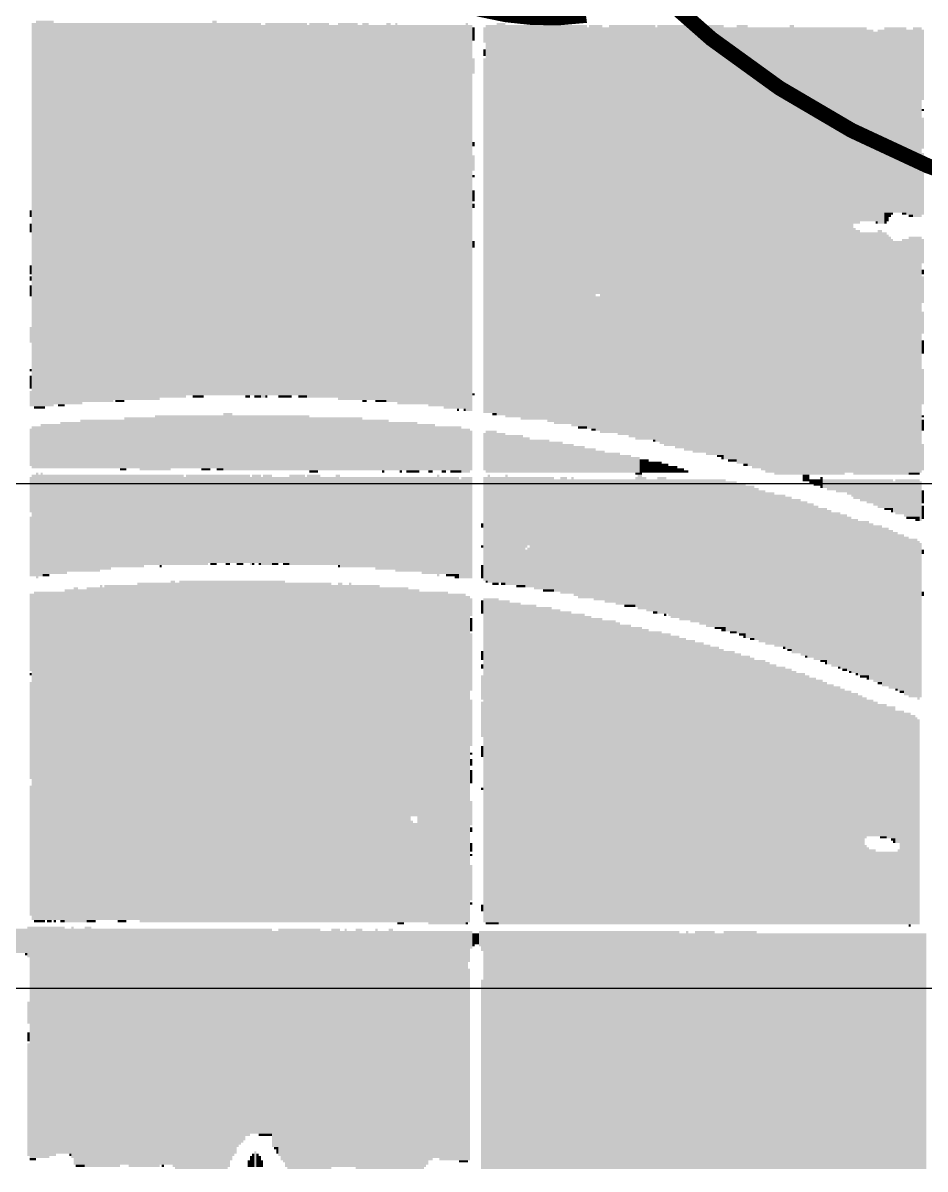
# Model space of a CAD drawing. Extents: x 0 to 19.7, y 0 to 11.
# Drawn here: x 5.214 to 8.187, y 0 to 3.776 of the extents above; entities that cross this region are included whole.
import ezdxf

# ---------------------------------------------------------------- set-up
doc = ezdxf.new("R2010")
doc.units = 0
doc.layers.get('0').update_dxf_attribs({"linetype": 'CONTINUOUS'})
doc.layers.add('1', color=1, linetype='CONTINUOUS')

# ---------------------------------------------------------------- blocks, each defined once
blk = doc.blocks.new('*U0')
at = {"color": 7}
for points in [[(724, 521), (732, 521), (724, 346), (732, 346)], [(804, 521), (806, 521), (804, 351), (806, 351)], [(722, 520), (724, 520), (722, 346), (724, 346)], [(732, 520), (804, 520), (732, 351), (804, 351)], [(806, 520), (826, 520), (806, 351), (826, 351)], [(826, 519), (828, 519), (826, 350), (828, 350)], [(828, 520), (847, 520), (828, 351), (847, 351)], [(847, 519), (848, 519), (847, 350), (848, 350)], [(848, 520), (857, 520), (848, 350), (857, 350)], [(857, 519), (861, 519), (857, 350), (861, 350)], [(861, 520), (870, 520), (861, 349), (870, 349)], [(870, 519), (872, 519), (870, 349), (872, 349)], [(872, 520), (875, 520), (872, 349), (875, 349)], [(875, 519), (883, 519), (875, 349), (883, 349)], [(883, 520), (885, 520), (883, 348), (885, 348)], [(885, 519), (887, 519), (885, 348), (887, 348)], [(887, 520), (888, 520), (887, 348), (888, 348)], [(888, 519), (919, 519), (888, 347), (919, 347)], [(919, 520), (920, 520), (919, 344), (920, 344)], [(920, 519), (922, 519), (920, 344), (922, 344)], [(922, 518), (923, 518), (922, 512), (923, 512)], [(927, 518), (928, 518), (927, 511), (928, 511)], [(928, 519), (933, 519), (928, 343), (933, 343)], [(933, 520), (937, 520), (933, 342), (937, 342)], [(937, 519), (974, 519), (937, 341), (974, 341)], [(974, 518), (975, 518), (974, 336), (975, 336)], [(975, 519), (981, 519), (975, 397), (981, 397)], [(981, 518), (984, 518), (981, 334), (984, 334)], [(984, 519), (1005, 519), (984, 334), (1005, 334)], [(1005, 518), (1006, 518), (1005, 330), (1006, 330)], [(1006, 519), (1036, 519), (1006, 330), (1036, 330)], [(1036, 518), (1042, 518), (1036, 322), (1042, 322)], [(1042, 519), (1047, 519), (1042, 320), (1047, 320)], [(1047, 518), (1066, 518), (1047, 319), (1066, 319)], [(1066, 519), (1068, 519), (1066, 315), (1068, 315)], [(1068, 518), (1101, 518), (1068, 430), (1101, 430)], [(1101, 517), (1104, 517), (1101, 430), (1104, 430)], [(1104, 516), (1106, 516), (1104, 430), (1106, 430)], [(1106, 517), (1109, 517), (1106, 429), (1109, 429)], [(1109, 518), (1119, 518), (1109, 434), (1119, 434)], [(1119, 517), (1122, 517), (1119, 433), (1122, 433)], [(1122, 518), (1126, 518), (1122, 432), (1126, 432)], [(1126, 517), (1127, 517), (1126, 485), (1127, 485)], [(927, 508), (928, 508), (927, 505), (928, 505)], [(922, 504), (923, 504), (922, 497), (923, 497)], [(927, 504), (928, 504), (927, 343), (928, 343)], [(1126, 481), (1127, 481), (1126, 480), (1127, 480)], [(1126, 477), (1127, 477), (1126, 463), (1127, 463)], [(922, 466), (923, 466), (922, 464), (923, 464)], [(922, 460), (923, 460), (922, 453), (923, 453)], [(1126, 461), (1127, 461), (1126, 433), (1127, 433)], [(922, 451), (923, 451), (922, 450), (923, 450)], [(922, 444), (923, 444), (922, 439), (923, 439)], [(922, 438), (923, 438), (922, 436), (923, 436)], [(721, 435), (722, 435), (721, 432), (722, 432)], [(1109, 434), (1113, 434), (1109, 433), (1113, 433)], [(1109, 433), (1112, 433), (1109, 432), (1112, 432)], [(1109, 432), (1111, 432), (1109, 430), (1111, 430)], [(1117, 434), (1119, 434), (1117, 433), (1119, 433)], [(1120, 433), (1122, 433), (1120, 432), (1122, 432)], [(721, 429), (722, 429), (721, 425), (722, 425)], [(1068, 430), (1098, 430), (1068, 429), (1098, 429)], [(1068, 429), (1095, 429), (1068, 316), (1095, 316)], [(1095, 427), (1096, 427), (1095, 315), (1096, 315)], [(1105, 430), (1106, 430), (1105, 429), (1106, 429)], [(1109, 430), (1110, 430), (1109, 429), (1110, 429)], [(1096, 426), (1098, 426), (1096, 315), (1098, 315)], [(1098, 425), (1106, 425), (1098, 315), (1106, 315)], [(1106, 426), (1108, 426), (1106, 315), (1108, 315)], [(1108, 425), (1110, 425), (1108, 315), (1110, 315)], [(1110, 424), (1111, 424), (1110, 315), (1111, 315)], [(1111, 423), (1112, 423), (1111, 315), (1112, 315)], [(1112, 422), (1113, 422), (1112, 315), (1113, 315)], [(1117, 422), (1120, 422), (1117, 315), (1120, 315)], [(1120, 423), (1126, 423), (1120, 316), (1126, 316)], [(1126, 422), (1127, 422), (1126, 411), (1127, 411)], [(922, 421), (923, 421), (922, 418), (923, 418)], [(1113, 421), (1117, 421), (1113, 315), (1117, 315)], [(721, 410), (722, 410), (721, 406), (722, 406)], [(1126, 408), (1127, 408), (1126, 406), (1127, 406)], [(721, 405), (722, 405), (721, 403), (722, 403)], [(721, 401), (722, 401), (721, 396), (722, 396)], [(1126, 405), (1127, 405), (1126, 393), (1127, 393)], [(975, 397), (978, 397), (975, 336), (978, 336)], [(978, 396), (980, 396), (978, 335), (980, 335)], [(980, 397), (981, 397), (980, 334), (981, 334)], [(1126, 389), (1127, 389), (1126, 379), (1127, 379)], [(721, 382), (722, 382), (721, 375), (722, 375)], [(1126, 376), (1127, 376), (1126, 370), (1127, 370)], [(721, 363), (722, 363), (721, 362), (722, 362)], [(721, 360), (722, 360), (721, 354), (722, 354)], [(1126, 363), (1127, 363), (1126, 347), (1127, 347)], [(721, 353), (722, 353), (721, 346), (722, 346)], [(732, 351), (792, 351), (732, 350), (792, 350)], [(732, 350), (780, 350), (732, 349), (780, 349)], [(732, 349), (759, 349), (732, 348), (759, 348)], [(760, 349), (764, 349), (760, 348), (764, 348)], [(795, 351), (800, 351), (795, 350), (800, 350)], [(819, 351), (821, 351), (819, 350), (821, 350)], [(823, 351), (826, 351), (823, 350), (826, 350)], [(828, 351), (829, 351), (828, 350), (829, 350)], [(834, 351), (840, 351), (834, 350), (840, 350)], [(843, 351), (847, 351), (843, 350), (847, 350)], [(872, 349), (874, 349), (872, 348), (874, 348)], [(878, 349), (883, 349), (878, 348), (883, 348)], [(922, 352), (923, 352), (922, 351), (923, 351)], [(723, 346), (728, 346), (723, 345), (728, 345)], [(732, 348), (745, 348), (732, 347), (745, 347)], [(734, 347), (737, 347), (734, 346), (737, 346)], [(902, 347), (919, 347), (902, 346), (919, 346)], [(909, 346), (919, 346), (909, 345), (919, 345)], [(915, 345), (916, 345), (915, 344), (916, 344)], [(918, 345), (919, 345), (918, 344), (919, 344)], [(735, 339), (744, 339), (735, 318), (744, 318)], [(744, 340), (764, 340), (744, 318), (764, 318)], [(764, 341), (778, 341), (764, 318), (778, 318)], [(778, 342), (809, 342), (778, 318), (809, 318)], [(809, 343), (813, 343), (809, 317), (813, 317)], [(813, 342), (848, 342), (813, 317), (848, 317)], [(848, 341), (872, 341), (848, 317), (872, 317)], [(872, 340), (884, 340), (872, 317), (884, 317)], [(884, 339), (897, 339), (884, 317), (897, 317)], [(931, 343), (933, 343), (931, 342), (933, 342)], [(944, 341), (974, 341), (944, 340), (974, 340)], [(956, 340), (974, 340), (956, 339), (974, 339)], [(959, 339), (974, 339), (959, 338), (974, 338)], [(1126, 342), (1127, 342), (1126, 341), (1127, 341)], [(1126, 340), (1127, 340), (1126, 335), (1127, 335)], [(721, 336), (722, 336), (721, 319), (722, 319)], [(722, 337), (726, 337), (722, 318), (726, 318)], [(726, 338), (735, 338), (726, 318), (735, 318)], [(897, 338), (905, 338), (897, 317), (905, 317)], [(905, 337), (917, 337), (905, 317), (917, 317)], [(917, 336), (921, 336), (917, 316), (921, 316)], [(921, 335), (922, 335), (921, 317), (922, 317)], [(927, 334), (928, 334), (927, 317), (928, 317)], [(928, 335), (933, 335), (928, 316), (933, 316)], [(933, 334), (937, 334), (933, 316), (937, 316)], [(937, 333), (945, 333), (937, 316), (945, 316)], [(967, 338), (974, 338), (967, 337), (974, 337)], [(970, 337), (974, 337), (970, 336), (974, 336)], [(976, 336), (978, 336), (976, 335), (978, 335)], [(988, 334), (1005, 334), (988, 333), (1005, 333)], [(993, 333), (1005, 333), (993, 332), (1005, 332)], [(945, 332), (948, 332), (945, 316), (948, 316)], [(948, 331), (957, 331), (948, 316), (957, 316)], [(957, 330), (963, 330), (957, 316), (963, 316)], [(963, 329), (968, 329), (963, 316), (968, 316)], [(968, 328), (973, 328), (968, 316), (973, 316)], [(996, 332), (1005, 332), (996, 331), (1005, 331)], [(1004, 331), (1005, 331), (1004, 330), (1005, 330)], [(1007, 330), (1036, 330), (1007, 329), (1036, 329)], [(1009, 329), (1036, 329), (1009, 328), (1036, 328)], [(1014, 328), (1036, 328), (1014, 327), (1036, 327)], [(1126, 329), (1127, 329), (1126, 317), (1127, 317)], [(973, 327), (978, 327), (973, 316), (978, 316)], [(978, 326), (982, 326), (978, 316), (982, 316)], [(982, 325), (989, 325), (982, 316), (989, 316)], [(989, 324), (994, 324), (989, 316), (994, 316)], [(994, 323), (998, 323), (994, 316), (998, 316)], [(1018, 327), (1036, 327), (1018, 326), (1036, 326)], [(1022, 326), (1036, 326), (1022, 325), (1036, 325)], [(1028, 325), (1036, 325), (1028, 324), (1036, 324)], [(1033, 324), (1036, 324), (1033, 323), (1036, 323)], [(1035, 323), (1036, 323), (1035, 322), (1036, 322)], [(762, 318), (765, 318), (762, 317), (765, 317)], [(771, 318), (785, 318), (771, 317), (785, 317)], [(799, 318), (803, 318), (799, 317), (803, 317)], [(806, 318), (809, 318), (806, 317), (809, 317)], [(998, 322), (1002, 322), (998, 316), (1002, 316)], [(1002, 321), (1008, 321), (1002, 316), (1008, 316)], [(1008, 320), (1011, 320), (1008, 316), (1011, 316)], [(1011, 319), (1015, 319), (1011, 316), (1015, 316)], [(1015, 318), (1018, 318), (1015, 316), (1018, 316)], [(1038, 322), (1042, 322), (1038, 321), (1042, 321)], [(1045, 320), (1047, 320), (1045, 319), (1047, 319)], [(1049, 319), (1066, 319), (1049, 318), (1066, 318)], [(1053, 318), (1066, 318), (1053, 317), (1066, 317)], [(721, 314), (722, 314), (721, 298), (722, 298)], [(722, 315), (724, 315), (722, 269), (724, 269)], [(724, 316), (725, 316), (724, 268), (725, 268)], [(725, 315), (726, 315), (725, 269), (726, 269)], [(726, 316), (727, 316), (726, 269), (727, 269)], [(727, 315), (791, 315), (727, 274), (791, 274)], [(791, 314), (792, 314), (791, 274), (792, 274)], [(792, 315), (821, 315), (792, 275), (821, 275)], [(821, 314), (822, 314), (821, 274), (822, 274)], [(822, 315), (826, 315), (822, 275), (826, 275)], [(826, 314), (827, 314), (826, 274), (827, 274)], [(827, 315), (831, 315), (827, 274), (831, 274)], [(831, 314), (839, 314), (831, 275), (839, 275)], [(839, 315), (846, 315), (839, 274), (846, 274)], [(846, 314), (847, 314), (846, 274), (847, 274)], [(847, 315), (853, 315), (847, 274), (853, 274)], [(848, 317), (852, 317), (848, 316), (852, 316)], [(853, 314), (860, 314), (853, 274), (860, 274)], [(860, 315), (862, 315), (860, 274), (862, 274)], [(862, 314), (906, 314), (862, 273), (906, 273)], [(881, 317), (882, 317), (881, 316), (882, 316)], [(889, 317), (890, 317), (889, 316), (890, 316)], [(892, 317), (898, 317), (892, 316), (898, 316)], [(902, 317), (904, 317), (902, 316), (904, 316)], [(906, 315), (907, 315), (906, 269), (907, 269)], [(907, 314), (916, 314), (907, 270), (916, 270)], [(908, 317), (910, 317), (908, 316), (910, 316)], [(912, 317), (917, 317), (912, 316), (917, 316)], [(916, 313), (917, 313), (916, 268), (917, 268)], [(917, 314), (922, 314), (917, 268), (922, 268)], [(927, 314), (929, 314), (927, 267), (929, 267)], [(929, 315), (930, 315), (929, 266), (930, 266)], [(930, 314), (937, 314), (930, 266), (937, 266)], [(937, 315), (938, 315), (937, 265), (938, 265)], [(938, 314), (959, 314), (938, 283), (959, 283)], [(959, 313), (962, 313), (959, 262), (962, 262)], [(962, 314), (965, 314), (962, 261), (965, 261)], [(965, 313), (967, 313), (965, 261), (967, 261)], [(967, 314), (968, 314), (967, 261), (968, 261)], [(968, 313), (996, 313), (968, 260), (996, 260)], [(996, 316), (999, 316), (996, 315), (999, 315)], [(996, 314), (997, 314), (996, 255), (997, 255)], [(997, 315), (999, 315), (997, 254), (999, 254)], [(999, 314), (1001, 314), (999, 254), (1001, 254)], [(1001, 313), (1006, 313), (1001, 253), (1006, 253)], [(1006, 314), (1010, 314), (1006, 252), (1010, 252)], [(1010, 313), (1037, 313), (1010, 252), (1037, 252)], [(1018, 317), (1020, 317), (1018, 316), (1020, 316)], [(1055, 317), (1066, 317), (1055, 316), (1066, 316)], [(1059, 316), (1066, 316), (1059, 315), (1066, 315)], [(1068, 316), (1091, 316), (1068, 315), (1091, 315)], [(1072, 315), (1075, 315), (1072, 312), (1075, 312)], [(1075, 313), (1080, 313), (1075, 311), (1080, 311)], [(1080, 314), (1081, 314), (1080, 309), (1081, 309)], [(1081, 313), (1113, 313), (1081, 309), (1113, 309)], [(1114, 313), (1125, 313), (1114, 297), (1125, 297)], [(1120, 316), (1125, 316), (1120, 315), (1125, 315)], [(1037, 312), (1042, 312), (1037, 244), (1042, 244)], [(1042, 311), (1046, 311), (1042, 243), (1046, 243)], [(1046, 310), (1050, 310), (1046, 241), (1050, 241)], [(1050, 309), (1052, 309), (1050, 240), (1052, 240)], [(1052, 308), (1055, 308), (1052, 239), (1055, 239)], [(1055, 307), (1059, 307), (1055, 238), (1059, 238)], [(1077, 311), (1080, 311), (1077, 310), (1080, 310)], [(1083, 309), (1113, 309), (1083, 308), (1113, 308)], [(1087, 308), (1113, 308), (1087, 307), (1113, 307)], [(1092, 307), (1113, 307), (1092, 306), (1113, 306)], [(1113, 312), (1114, 312), (1113, 298), (1114, 298)], [(1125, 312), (1126, 312), (1125, 294), (1126, 294)], [(1126, 308), (1127, 308), (1126, 302), (1127, 302)], [(1059, 306), (1064, 306), (1059, 237), (1064, 237)], [(1064, 305), (1067, 305), (1064, 236), (1067, 236)], [(1067, 304), (1071, 304), (1067, 234), (1071, 234)], [(1071, 303), (1074, 303), (1071, 233), (1074, 233)], [(1074, 302), (1077, 302), (1074, 232), (1077, 232)], [(1094, 306), (1113, 306), (1094, 305), (1113, 305)], [(1095, 305), (1113, 305), (1095, 304), (1113, 304)], [(1098, 304), (1113, 304), (1098, 303), (1113, 303)], [(1101, 303), (1113, 303), (1101, 302), (1113, 302)], [(1104, 302), (1113, 302), (1104, 301), (1113, 301)], [(1077, 301), (1079, 301), (1077, 231), (1079, 231)], [(1079, 300), (1083, 300), (1079, 231), (1083, 231)], [(1083, 299), (1085, 299), (1083, 229), (1085, 229)], [(1085, 298), (1089, 298), (1085, 228), (1089, 228)], [(1089, 297), (1092, 297), (1089, 227), (1092, 227)], [(1106, 301), (1113, 301), (1106, 300), (1113, 300)], [(1109, 300), (1113, 300), (1109, 299), (1113, 299)], [(1112, 299), (1113, 299), (1112, 298), (1113, 298)], [(1118, 297), (1125, 297), (1118, 296), (1125, 296)], [(1126, 301), (1127, 301), (1126, 295), (1127, 295)], [(721, 296), (722, 296), (721, 269), (722, 269)], [(926, 293), (927, 293), (926, 291), (927, 291)], [(1092, 296), (1094, 296), (1092, 226), (1094, 226)], [(1094, 295), (1097, 295), (1094, 225), (1097, 225)], [(1097, 294), (1102, 294), (1097, 224), (1102, 224)], [(1102, 293), (1104, 293), (1102, 222), (1104, 222)], [(1104, 292), (1108, 292), (1104, 221), (1108, 221)], [(1119, 296), (1125, 296), (1119, 295), (1125, 295)], [(1123, 295), (1125, 295), (1123, 294), (1125, 294)], [(1108, 291), (1111, 291), (1108, 219), (1111, 219)], [(1111, 290), (1113, 290), (1111, 218), (1113, 218)], [(1113, 289), (1115, 289), (1113, 218), (1115, 218)], [(1115, 288), (1118, 288), (1115, 217), (1118, 217)], [(1118, 287), (1120, 287), (1118, 215), (1120, 215)], [(926, 283), (927, 283), (926, 282), (927, 282)], [(938, 283), (947, 283), (938, 282), (947, 282)], [(938, 282), (946, 282), (938, 265), (946, 265)], [(946, 281), (947, 281), (946, 264), (947, 264)], [(947, 282), (948, 282), (947, 264), (948, 264)], [(948, 283), (959, 283), (948, 264), (959, 264)], [(1120, 286), (1124, 286), (1120, 214), (1124, 214)], [(1124, 285), (1125, 285), (1124, 213), (1125, 213)], [(1125, 284), (1126, 284), (1125, 214), (1126, 214)], [(1126, 281), (1127, 281), (1126, 279), (1127, 279)], [(727, 274), (773, 274), (727, 273), (773, 273)], [(727, 273), (758, 273), (727, 272), (758, 272)], [(727, 272), (753, 272), (727, 271), (753, 271)], [(727, 271), (738, 271), (727, 270), (738, 270)], [(780, 274), (781, 274), (780, 273), (781, 273)], [(792, 275), (802, 275), (792, 274), (802, 274)], [(803, 275), (806, 275), (803, 274), (806, 274)], [(810, 275), (812, 275), (810, 274), (812, 274)], [(815, 275), (818, 275), (815, 274), (818, 274)], [(822, 275), (823, 275), (822, 274), (823, 274)], [(825, 275), (826, 275), (825, 274), (826, 274)], [(831, 275), (834, 275), (831, 274), (834, 274)], [(836, 275), (839, 275), (836, 274), (839, 274)], [(861, 274), (862, 274), (861, 273), (862, 273)], [(878, 273), (906, 273), (878, 272), (906, 272)], [(887, 272), (906, 272), (887, 271), (906, 271)], [(899, 271), (906, 271), (899, 270), (906, 270)], [(926, 274), (927, 274), (926, 268), (927, 268)], [(727, 270), (730, 270), (727, 269), (730, 269)], [(770, 266), (785, 266), (770, 113), (785, 113)], [(785, 267), (787, 267), (785, 112), (787, 112)], [(787, 266), (789, 266), (787, 112), (789, 112)], [(789, 267), (837, 267), (789, 112), (837, 112)], [(837, 266), (858, 266), (837, 112), (858, 112)], [(861, 266), (863, 266), (861, 112), (863, 112)], [(866, 266), (867, 266), (866, 112), (867, 112)], [(910, 270), (916, 270), (910, 269), (916, 269)], [(914, 269), (916, 269), (914, 268), (916, 268)], [(928, 267), (929, 267), (928, 266), (929, 266)], [(931, 266), (934, 266), (931, 265), (934, 265)], [(935, 266), (937, 266), (935, 265), (937, 265)], [(721, 261), (723, 261), (721, 226), (723, 226)], [(723, 262), (737, 262), (723, 113), (737, 113)], [(737, 263), (741, 263), (737, 112), (741, 112)], [(741, 264), (743, 264), (741, 112), (743, 112)], [(743, 263), (747, 263), (743, 112), (747, 112)], [(747, 264), (753, 264), (747, 113), (753, 113)], [(753, 265), (754, 265), (753, 113), (754, 113)], [(754, 264), (755, 264), (754, 113), (755, 113)], [(755, 265), (770, 265), (755, 113), (770, 113)], [(858, 265), (861, 265), (858, 112), (861, 112)], [(863, 265), (866, 265), (863, 112), (866, 112)], [(867, 265), (880, 265), (867, 112), (880, 112)], [(880, 264), (893, 264), (880, 112), (893, 112)], [(893, 263), (898, 263), (893, 160), (898, 160)], [(898, 262), (911, 262), (898, 112), (911, 112)], [(911, 261), (919, 261), (911, 111), (919, 111)], [(942, 265), (946, 265), (942, 264), (946, 264)], [(950, 264), (959, 264), (950, 263), (959, 263)], [(954, 263), (959, 263), (954, 262), (959, 262)], [(1126, 262), (1127, 262), (1126, 260), (1127, 260)], [(919, 260), (921, 260), (919, 112), (921, 112)], [(921, 259), (922, 259), (921, 251), (922, 251)], [(926, 258), (927, 258), (926, 252), (927, 252)], [(927, 259), (934, 259), (927, 112), (934, 112)], [(934, 258), (939, 258), (934, 111), (939, 111)], [(939, 257), (944, 257), (939, 111), (944, 111)], [(944, 256), (951, 256), (944, 111), (951, 111)], [(951, 255), (958, 255), (951, 111), (958, 111)], [(970, 260), (996, 260), (970, 259), (996, 259)], [(977, 259), (996, 259), (977, 258), (996, 258)], [(982, 258), (996, 258), (982, 257), (996, 257)], [(987, 257), (996, 257), (987, 256), (996, 256)], [(991, 256), (996, 256), (991, 255), (996, 255)], [(921, 250), (922, 250), (921, 244), (922, 244)], [(958, 254), (962, 254), (958, 111), (962, 111)], [(962, 253), (967, 253), (962, 111), (967, 111)], [(967, 252), (973, 252), (967, 111), (973, 111)], [(973, 251), (976, 251), (973, 111), (976, 111)], [(976, 250), (981, 250), (976, 111), (981, 111)], [(1004, 253), (1006, 253), (1004, 252), (1006, 252)], [(1009, 252), (1010, 252), (1009, 251), (1010, 251)], [(1011, 252), (1037, 252), (1011, 251), (1037, 251)], [(1012, 251), (1037, 251), (1012, 250), (1037, 250)], [(1016, 250), (1037, 250), (1016, 249), (1037, 249)], [(981, 249), (987, 249), (981, 111), (987, 111)], [(987, 248), (989, 248), (987, 111), (989, 111)], [(989, 247), (994, 247), (989, 111), (994, 111)], [(994, 246), (999, 246), (994, 111), (999, 111)], [(999, 245), (1002, 245), (999, 111), (1002, 111)], [(1021, 249), (1037, 249), (1021, 248), (1037, 248)], [(1025, 248), (1037, 248), (1025, 247), (1037, 247)], [(1028, 247), (1037, 247), (1028, 246), (1037, 246)], [(1032, 246), (1037, 246), (1032, 245), (1037, 245)], [(1035, 245), (1037, 245), (1035, 244), (1037, 244)], [(921, 243), (922, 243), (921, 217), (922, 217)], [(1002, 244), (1008, 244), (1002, 111), (1008, 111)], [(1008, 243), (1012, 243), (1008, 111), (1012, 111)], [(1012, 242), (1016, 242), (1012, 111), (1016, 111)], [(1016, 241), (1019, 241), (1016, 111), (1019, 111)], [(1019, 240), (1023, 240), (1019, 111), (1023, 111)], [(1039, 244), (1042, 244), (1039, 243), (1042, 243)], [(1043, 243), (1046, 243), (1043, 242), (1046, 242)], [(1045, 242), (1046, 242), (1045, 241), (1046, 241)], [(1048, 241), (1050, 241), (1048, 240), (1050, 240)], [(926, 235), (927, 235), (926, 231), (927, 231)], [(1023, 239), (1027, 239), (1023, 111), (1027, 111)], [(1027, 238), (1030, 238), (1027, 111), (1030, 111)], [(1030, 237), (1034, 237), (1030, 111), (1034, 111)], [(1034, 236), (1036, 236), (1034, 111), (1036, 111)], [(1036, 235), (1041, 235), (1036, 111), (1041, 111)], [(1063, 237), (1064, 237), (1063, 236), (1064, 236)], [(1065, 236), (1067, 236), (1065, 235), (1067, 235)], [(926, 229), (927, 229), (926, 227), (927, 227)], [(1041, 234), (1044, 234), (1041, 111), (1044, 111)], [(1044, 233), (1048, 233), (1044, 111), (1048, 111)], [(1048, 232), (1050, 232), (1048, 111), (1050, 111)], [(1050, 231), (1055, 231), (1050, 111), (1055, 111)], [(1055, 230), (1057, 230), (1055, 111), (1057, 111)], [(1057, 229), (1060, 229), (1057, 111), (1060, 111)], [(1073, 233), (1074, 233), (1073, 232), (1074, 232)], [(1080, 231), (1083, 231), (1080, 230), (1083, 230)], [(1082, 230), (1083, 230), (1082, 229), (1083, 229)], [(721, 225), (722, 225), (721, 224), (722, 224)], [(722, 226), (723, 226), (722, 113), (723, 113)], [(926, 224), (927, 224), (926, 213), (927, 213)], [(1060, 228), (1064, 228), (1060, 111), (1064, 111)], [(1064, 227), (1067, 227), (1064, 111), (1067, 111)], [(1067, 226), (1069, 226), (1067, 111), (1069, 111)], [(1069, 225), (1073, 225), (1069, 111), (1073, 111)], [(1073, 224), (1075, 224), (1073, 111), (1075, 111)], [(1088, 228), (1089, 228), (1088, 227), (1089, 227)], [(1090, 227), (1092, 227), (1090, 226), (1092, 226)], [(1093, 226), (1094, 226), (1093, 225), (1094, 225)], [(1096, 225), (1097, 225), (1096, 224), (1097, 224)], [(1098, 224), (1102, 224), (1098, 223), (1102, 223)], [(721, 221), (722, 221), (721, 177), (722, 177)], [(1075, 223), (1078, 223), (1075, 111), (1078, 111)], [(1078, 222), (1081, 222), (1078, 111), (1081, 111)], [(1081, 221), (1083, 221), (1081, 111), (1083, 111)], [(1083, 220), (1086, 220), (1083, 111), (1086, 111)], [(1086, 219), (1089, 219), (1086, 111), (1089, 111)], [(1101, 223), (1102, 223), (1101, 222), (1102, 222)], [(1106, 221), (1108, 221), (1106, 220), (1108, 220)], [(1089, 218), (1091, 218), (1089, 111), (1091, 111)], [(1091, 217), (1094, 217), (1091, 111), (1094, 111)], [(1094, 216), (1097, 216), (1094, 111), (1097, 111)], [(1097, 215), (1099, 215), (1097, 111), (1099, 111)], [(1099, 214), (1101, 214), (1099, 150), (1101, 150)], [(1114, 218), (1115, 218), (1114, 217), (1115, 217)], [(1116, 217), (1118, 217), (1116, 216), (1118, 216)], [(921, 213), (922, 213), (921, 192), (922, 192)], [(926, 212), (927, 212), (926, 196), (927, 196)], [(1101, 213), (1104, 213), (1101, 151), (1104, 151)], [(1104, 212), (1106, 212), (1104, 151), (1106, 151)], [(1106, 211), (1110, 211), (1106, 151), (1110, 151)], [(1110, 210), (1114, 210), (1110, 150), (1114, 150)], [(1114, 208), (1118, 208), (1114, 148), (1118, 148)], [(1118, 207), (1121, 207), (1118, 111), (1121, 111)], [(1121, 206), (1123, 206), (1121, 111), (1123, 111)], [(1123, 205), (1124, 205), (1123, 111), (1124, 111)], [(1124, 204), (1125, 204), (1124, 111), (1125, 111)], [(921, 189), (922, 189), (921, 188), (922, 188)], [(926, 192), (927, 192), (926, 187), (927, 187)], [(921, 186), (922, 186), (921, 183), (922, 183)], [(921, 181), (922, 181), (921, 175), (922, 175)], [(721, 174), (722, 174), (721, 115), (722, 115)], [(926, 173), (927, 173), (926, 172), (927, 172)], [(921, 167), (922, 167), (921, 156), (922, 156)], [(893, 160), (894, 160), (893, 112), (894, 112)], [(894, 158), (895, 158), (894, 112), (895, 112)], [(895, 157), (897, 157), (895, 112), (897, 112)], [(897, 160), (898, 160), (897, 112), (898, 112)], [(921, 155), (922, 155), (921, 153), (922, 153)], [(1107, 151), (1110, 151), (1107, 150), (1110, 150)], [(921, 148), (922, 148), (921, 144), (922, 144)], [(1099, 150), (1100, 150), (1099, 111), (1100, 111)], [(1100, 147), (1101, 147), (1100, 111), (1101, 111)], [(1101, 146), (1102, 146), (1101, 111), (1102, 111)], [(1112, 150), (1114, 150), (1112, 149), (1114, 149)], [(1113, 149), (1114, 149), (1113, 148), (1114, 148)], [(1116, 148), (1118, 148), (1116, 111), (1118, 111)], [(921, 143), (922, 143), (921, 142), (922, 142)], [(1102, 145), (1105, 145), (1102, 111), (1105, 111)], [(1105, 144), (1115, 144), (1105, 111), (1115, 111)], [(1115, 145), (1116, 145), (1115, 111), (1116, 111)], [(921, 138), (922, 138), (921, 122), (922, 122)], [(921, 121), (922, 121), (921, 120), (922, 120)], [(926, 120), (927, 120), (926, 117), (927, 117)], [(720, 110), (737, 110), (720, 96), (737, 96)], [(723, 113), (728, 113), (723, 112), (728, 112)], [(729, 113), (731, 113), (729, 112), (731, 112)], [(732, 113), (733, 113), (732, 112), (733, 112)], [(735, 113), (737, 113), (735, 112), (737, 112)], [(740, 110), (741, 110), (740, 5), (741, 5)], [(746, 110), (749, 110), (746, 1), (749, 1)], [(747, 113), (751, 113), (747, 112), (751, 112)], [(761, 113), (765, 113), (761, 112), (765, 112)], [(771, 113), (785, 113), (771, 112), (785, 112)], [(888, 112), (891, 112), (888, 111), (891, 111)], [(902, 112), (911, 112), (902, 111), (911, 111)], [(919, 112), (920, 112), (919, 111), (920, 111)], [(928, 112), (934, 112), (928, 111), (934, 111)], [(1120, 111), (1121, 111), (1120, 110), (1121, 110)], [(714, 109), (720, 109), (714, 98), (720, 98)], [(737, 109), (740, 109), (737, 7), (740, 7)], [(741, 109), (746, 109), (741, 2), (746, 2)], [(749, 109), (831, 109), (749, 16), (831, 16)], [(831, 108), (834, 108), (831, 10), (834, 10)], [(834, 109), (853, 109), (834, 6), (853, 6)], [(853, 108), (858, 108), (853, 0), (858, 0)], [(858, 109), (862, 109), (858, 1), (862, 1)], [(862, 108), (864, 108), (862, 1), (864, 1)], [(864, 109), (865, 109), (864, 1), (865, 1)], [(865, 108), (869, 108), (865, 1), (869, 1)], [(869, 109), (872, 109), (869, 0), (872, 0)], [(872, 108), (878, 108), (872, 0), (878, 0)], [(878, 109), (879, 109), (878, 0), (879, 0)], [(879, 108), (884, 108), (879, 0), (884, 0)], [(884, 109), (886, 109), (884, 0), (886, 0)], [(886, 108), (922, 108), (886, 100), (922, 100)], [(922, 107), (925, 107), (922, 102), (925, 102)], [(925, 108), (1016, 108), (925, 101), (1016, 101)], [(1016, 107), (1019, 107), (1016, 0), (1019, 0)], [(1019, 108), (1020, 108), (1019, 0), (1020, 0)], [(1020, 107), (1023, 107), (1020, 0), (1023, 0)], [(1023, 108), (1032, 108), (1023, 0), (1032, 0)], [(1032, 107), (1036, 107), (1032, 0), (1036, 0)], [(1036, 108), (1051, 108), (1036, 0), (1051, 0)], [(1051, 107), (1128, 107), (1051, 0), (1128, 0)], [(886, 100), (921, 100), (886, 94), (921, 94)], [(922, 102), (923, 102), (922, 101), (923, 101)], [(926, 101), (1016, 101), (926, 99), (1016, 99)], [(927, 99), (1016, 99), (927, 0), (1016, 0)], [(719, 98), (720, 98), (719, 97), (720, 97)], [(721, 96), (737, 96), (721, 7), (737, 7)], [(886, 94), (920, 94), (886, 5), (920, 5)], [(920, 91), (921, 91), (920, 4), (921, 4)], [(926, 86), (927, 86), (926, 0), (927, 0)], [(720, 76), (721, 76), (720, 66), (721, 66)], [(720, 62), (721, 62), (720, 58), (721, 58)], [(720, 57), (721, 57), (720, 6), (721, 6)], [(749, 16), (821, 16), (749, 15), (821, 15)], [(825, 16), (831, 16), (825, 15), (831, 15)], [(749, 15), (819, 15), (749, 13), (819, 13)], [(749, 13), (818, 13), (749, 12), (818, 12)], [(749, 12), (817, 12), (749, 11), (817, 11)], [(749, 11), (816, 11), (749, 10), (816, 10)], [(721, 7), (733, 7), (721, 6), (733, 6)], [(721, 6), (730, 6), (721, 5), (730, 5)], [(739, 7), (740, 7), (739, 6), (740, 6)], [(749, 10), (815, 10), (749, 7), (815, 7)], [(749, 7), (814, 7), (749, 6), (814, 6)], [(749, 6), (813, 6), (749, 4), (813, 4)], [(821, 6), (822, 6), (821, 1), (822, 1)], [(822, 7), (823, 7), (822, 1), (823, 1)], [(823, 8), (824, 8), (823, 1), (824, 1)], [(824, 7), (825, 7), (824, 1), (825, 1)], [(825, 6), (826, 6), (825, 1), (826, 1)], [(832, 10), (834, 10), (832, 9), (834, 9)], [(833, 9), (834, 9), (833, 7), (834, 7)], [(835, 6), (853, 6), (835, 4), (853, 4)], [(721, 5), (724, 5), (721, 4), (724, 4)], [(742, 2), (746, 2), (742, 1), (746, 1)], [(749, 4), (812, 4), (749, 2), (812, 2)], [(749, 2), (762, 2), (749, 1), (762, 1)], [(766, 2), (780, 2), (766, 1), (780, 1)], [(781, 2), (782, 2), (781, 1), (782, 1)], [(786, 2), (812, 2), (786, 1), (812, 1)], [(787, 1), (811, 1), (787, 0), (811, 0)], [(820, 4), (821, 4), (820, 1), (821, 1)], [(826, 4), (827, 4), (826, 1), (827, 1)], [(836, 4), (853, 4), (836, 3), (853, 3)], [(837, 3), (853, 3), (837, 1), (853, 1)], [(838, 1), (853, 1), (838, 0), (853, 0)], [(886, 5), (904, 5), (886, 4), (904, 4)], [(886, 4), (902, 4), (886, 2), (902, 2)], [(886, 2), (901, 2), (886, 1), (901, 1)], [(886, 1), (900, 1), (886, 0), (900, 0)], [(907, 5), (920, 5), (907, 4), (920, 4)], [(916, 4), (920, 4), (916, 3), (920, 3)]]:
    blk.add_solid(points, dxfattribs=at)

msp = doc.modelspace()

# ---------------------------------------------------------------- linework, layer by layer
at = {"layer": '1'}
for p, q in [((19.19216966521467, 2.257162266382892), (0.1075465078252407, 2.257162266382892)), ((0.5963944658148819, 0.5960471579399282), (19.36815487982857, 0.5960471579399282))]:
    msp.add_line(p, q, dxfattribs=at)
at = {"layer": '1', "const_width": 0.05}
for points in [[(6.39484162408957, 6.151944276575327), (12.19375590872396, 4.718835927503892), (12.19375590872396, 5.834130532026561, -1)], [(7.069283608489732, 3.801022182955128), (6.394841624089571, 5.579988105503165), (6.81993233925683, 5.579988105503165, 1)]]:
    msp.add_lwpolyline(points, format="xyb", close=True, dxfattribs=at)

# ---------------------------------------------------------------- block references
at = {"xscale": 0.007261200278071202, "yscale": 0.007261200278071202, "zscale": 0.007261200278071202}
msp.add_blockref('*U0', (0, 0), dxfattribs=at)

doc.saveas('drawing.dxf')
